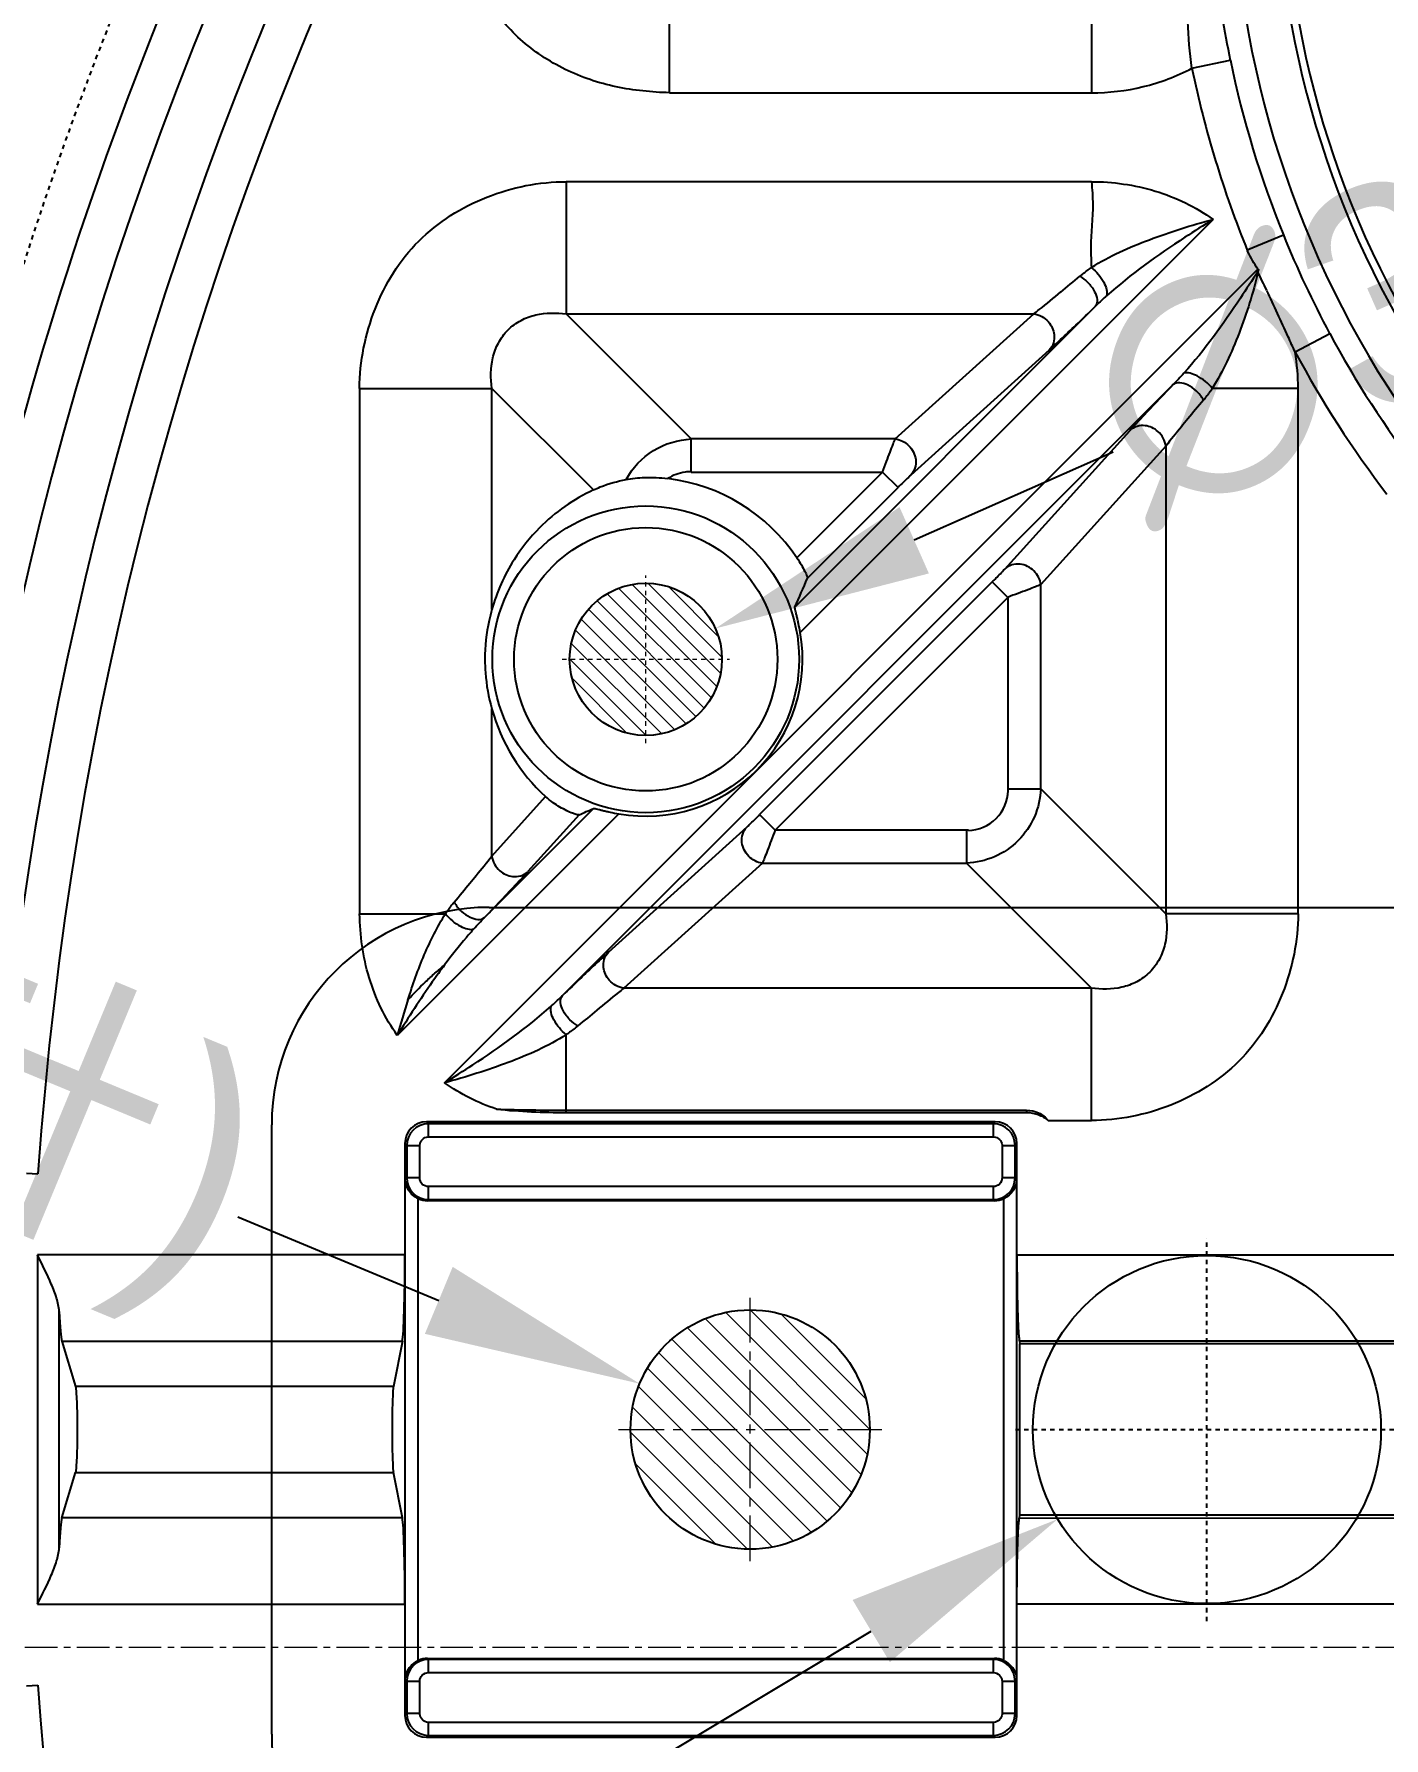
# Model space of a CAD drawing. Header units: millimetres. Extents: x 2748 to 3320, y 1427 to 1884.
# Drawn here: x 2905.52 to 2936.55, y 1665.74 to 1704.89 of the extents above; entities that cross this region are included whole.
import ezdxf

# ---------------------------------------------------------------- set-up
doc = ezdxf.new("R2010")
doc.units = ezdxf.units.MM
doc.linetypes.add('CENTER', pattern=[0.6, 0.375, -0.075, 0.075, -0.075])
doc.linetypes.add('HIDDEN', pattern=[0.2, 0.1, -0.1])
doc.layers.add('21', color=7, linetype='Continuous')
doc.layers.add('center', color=1, linetype='CENTER', lineweight=9)
doc.layers.add('insert', color=85, linetype='Continuous', lineweight=20)
doc.styles.get("Standard").update_dxf_attribs({"font": 'arial.ttf'})
doc.dimstyles.get("Standard").update_dxf_attribs({"dimtxt": 0.18, "dimasz": 0.18, "dimexe": 0.18, "dimexo": 0.0625, "dimgap": 0.09, "dimtad": 0, "dimtih": 1, "dimtoh": 1, "dimzin": 0, "dimdsep": 46, "dimtxsty": 'Standard', "dimcen": 0.09, "dimadec": 0, "dimazin": 0, "dimtfac": 1, "dimtofl": 0, "dimtmove": 0, "dimatfit": 3, "dimfxl": 0, "dimtolj": 1, "dimtzin": 0, "dimarcsym": 0})

# ---------------------------------------------------------------- blocks, each defined once
blk = doc.blocks.new('insert_cir_3.5')
at = {"layer": 'insert'}
h = blk.add_hatch(dxfattribs=at)
h.set_pattern_fill('_ANSI31', color=123, scale=0.0875, angle=90, style=0)
h.set_pattern_definition([(135, (-3527.1127, 221.18007), (-0.196443103, -0.196443103), [])])
h.paths.add_polyline_path([(-1.75, 0, 1), (1.75, 0, 1)])
at = {"layer": 'insert', "color": 1, "linetype": 'CENTER', "ltscale": 0.108846}
for p, q in [((0, -1.925), (0, 1.925)), ((-1.925, 0), (1.925, 0))]:
    blk.add_line(p, q, dxfattribs=at)
at = {"layer": 'insert'}
blk.add_circle((0, 0), 1.75, dxfattribs=at)
blk = doc.blocks.new('*D75')
at = {"color": 4, "lineweight": -2, "transparency": 16777216}
blk.add_line((2910.202, 1677.711), (2914.821, 1675.795), dxfattribs=at)
at = {"color": 4, "transparency": 16777216}
blk.add_solid([(2915.14, 1676.565), (2914.501, 1675.026), (2919.439, 1673.88)], dxfattribs=at)
at = {"layer": 'Defpoints', "color": 0, "transparency": 16777216}
for p in [(2919.439, 1673.88), (2924.52, 1671.773)]:
    blk.add_point(p, dxfattribs=at)
at = {"color": 6, "transparency": 16777216, "insert": (2892.944, 1684.869), "char_height": 5, "attachment_point": 5, "rotation": 337.4732}
blk.add_mtext('\\A1;∅5.50(镶针)', dxfattribs=at)
blk = doc.blocks.new('*D76')
at = {"color": 4, "lineweight": -2, "transparency": 16777216}
blk.add_line((2930.321, 1695.287), (2925.75, 1693.261), dxfattribs=at)
at = {"color": 4, "transparency": 16777216}
blk.add_solid([(2925.413, 1694.023), (2926.088, 1692.499), (2921.179, 1691.235)], dxfattribs=at)
at = {"layer": 'Defpoints', "color": 0, "transparency": 16777216}
for p in [(2921.179, 1691.235), (2917.979, 1689.817)]:
    blk.add_point(p, dxfattribs=at)
at = {"color": 6, "transparency": 16777216, "insert": (2947.402, 1702.858), "char_height": 5, "attachment_point": 5, "rotation": 23.9043}
blk.add_mtext('\\A1;∅3.50(镶针)', dxfattribs=at)
blk = doc.blocks.new('*D114')
at = {"color": 4, "lineweight": -2, "transparency": 16777216}
blk.add_line((2893.038, 1649.165), (2924.762, 1668.196), dxfattribs=at)
at = {"color": 4, "transparency": 16777216}
blk.add_solid([(2924.333, 1668.911), (2925.19, 1667.482), (2929.049, 1670.769)], dxfattribs=at)
at = {"layer": 'Defpoints', "color": 0, "transparency": 16777216}
for p in [(2935.909, 1674.884), (2929.049, 1670.769)]:
    blk.add_point(p, dxfattribs=at)
at = {"color": 6, "transparency": 16777216, "insert": (2877.016, 1639.554), "char_height": 5, "attachment_point": 5, "rotation": 30.9592}
blk.add_mtext('\\A1;∅8.00(通孔)', dxfattribs=at)
blk = doc.blocks.new('insert_cir_5.5')
at = {"layer": 'insert'}
h = blk.add_hatch(dxfattribs=at)
h.set_pattern_fill('_ANSI31', color=123, scale=0.1375, angle=90)
h.set_pattern_definition([(135, (-2921.97936, -1672.8262), (-0.308696304, -0.308696304), [])])
h.paths.add_polyline_path([(-2.75, 0, 1), (2.75, 0, 1)])
at = {"layer": 'insert', "color": 1, "linetype": 'CENTER', "ltscale": 2.794}
for p, q in [((0, -3.025), (0, 3.025)), ((-3.025, 0), (3.025, 0))]:
    blk.add_line(p, q, dxfattribs=at)
at = {"layer": 'insert'}
blk.add_circle((0, 0), 2.75, dxfattribs=at)

msp = doc.modelspace()

# ---------------------------------------------------------------- linework, layer by layer
at = {"color": 6}
for p, q in [((2915.979, 1684.826), (2937.979, 1684.826)), ((2910.979, 1665.826), (2910.979, 1679.826))]:
    msp.add_line(p, q, dxfattribs=at)
at = {"color": 1, "linetype": 'CENTER', "ltscale": 0.248791}
for p, q in [((2932.479, 1668.426), (2932.479, 1677.226)), ((2928.079, 1672.826), (2936.879, 1672.826))]:
    msp.add_line(p, q, dxfattribs=at)
for centre, radius in [((2932.479, 1672.826), 4), ((2921.979, 1672.826), 2.75)]:
    msp.add_circle(centre, radius)
at = {"color": 6}
for centre, start, end in [((2915.979, 1679.826), 90, 180), ((2915.979, 1665.826), 180, 270)]:
    msp.add_arc(centre, 5, start, end, dxfattribs=at)
at = {"layer": '21', "color": 7, "linetype": 'Continuous'}
for p, q in [((2920.128, 1703.545), (2920.128, 1706.586)), ((2929.824, 1706.586), (2929.824, 1703.545)), ((2932.134, 1704.11), (2933.017, 1704.293)), ((2920.128, 1703.545), (2929.824, 1703.545)), ((2917.751, 1701.502), (2917.751, 1698.462)), ((2929.824, 1701.502), (2917.751, 1701.502)), ((2932.624, 1700.636), (2923.131, 1691.143)), ((2933.402, 1699.939), (2934.237, 1700.278)), ((2933.418, 1699.888), (2933.413, 1699.909)), ((2914.951, 1680.795), (2933.646, 1699.489)), ((2929.911, 1698.633), (2923.005, 1691.728)), ((2917.751, 1698.462), (2920.624, 1695.589)), ((2917.751, 1698.462), (2928.497, 1698.462)), ((2925.315, 1695.589), (2928.497, 1698.462)), ((2929.07, 1697.831), (2929.115, 1697.874)), ((2934.507, 1697.588), (2935.301, 1698.014)), ((2928.852, 1697.631), (2925.67, 1694.758)), ((2913, 1696.751), (2913, 1684.679)), ((2913, 1696.751), (2916.041, 1696.751)), ((2916.041, 1691.669), (2916.041, 1696.751)), ((2918.375, 1694.418), (2916.041, 1696.751)), ((2917.664, 1682.797), (2931.706, 1696.838)), ((2934.575, 1696.751), (2932.602, 1696.751)), ((2934.575, 1684.679), (2934.575, 1696.751)), ((2927.831, 1692.598), (2930.704, 1695.78)), ((2920.624, 1694.828), (2920.624, 1695.589)), ((2925.315, 1695.589), (2920.624, 1695.589)), ((2931.534, 1695.425), (2928.661, 1692.243)), ((2931.534, 1695.425), (2931.534, 1684.679)), ((2920.624, 1694.828), (2925.023, 1694.828)), ((2923.053, 1692.859), (2925.023, 1694.828)), ((2925.023, 1694.828), (2925.378, 1694.473)), ((2923.296, 1692.392), (2925.378, 1694.473)), ((2927.546, 1692.305), (2922.197, 1686.957)), ((2927.546, 1692.305), (2927.901, 1691.95)), ((2928.661, 1687.552), (2928.661, 1692.243)), ((2927.901, 1691.95), (2922.552, 1686.602)), ((2927.901, 1691.95), (2927.901, 1687.507)), ((2916.041, 1686.006), (2916.041, 1689.383)), ((2927.901, 1687.552), (2928.661, 1687.552)), ((2928.661, 1687.552), (2931.534, 1684.679)), ((2916.041, 1686.006), (2917.275, 1687.372)), ((2918.963, 1686.976), (2913.867, 1681.879)), ((2918.378, 1687.1), (2915.87, 1684.592)), ((2918.046, 1686.952), (2916.871, 1685.65)), ((2922.552, 1686.602), (2922.197, 1686.957)), ((2918.723, 1683.799), (2921.905, 1686.672)), ((2926.995, 1686.602), (2922.552, 1686.602)), ((2926.951, 1686.602), (2926.951, 1685.842)), ((2922.26, 1685.842), (2919.078, 1682.969)), ((2922.26, 1685.842), (2926.951, 1685.842)), ((2929.824, 1682.969), (2926.951, 1685.842)), ((2913, 1684.679), (2914.973, 1684.679)), ((2934.575, 1684.679), (2931.534, 1684.679)), ((2918.505, 1683.599), (2918.46, 1683.557)), ((2929.824, 1682.969), (2919.078, 1682.969)), ((2929.824, 1679.928), (2929.824, 1682.969)), ((2917.751, 1680.112), (2917.751, 1681.901)), ((2917.751, 1680.165), (2928.335, 1680.165)), ((2917.751, 1680.112), (2928.336, 1680.112)), ((2928.335, 1680.165), (2928.335, 1680.112)), ((2914.584, 1679.854), (2914.541, 1679.896)), ((2927.612, 1679.896), (2914.541, 1679.896)), ((2914.584, 1679.554), (2914.584, 1679.854)), ((2927.569, 1679.854), (2914.584, 1679.854)), ((2927.612, 1679.896), (2927.569, 1679.854)), ((2927.569, 1679.854), (2927.569, 1679.554)), ((2928.83, 1679.928), (2929.824, 1679.928)), ((2914.042, 1679.397), (2914.042, 1666.256)), ((2914.042, 1679.397), (2914.084, 1679.354)), ((2914.084, 1679.354), (2914.084, 1678.61)), ((2914.084, 1679.354), (2914.384, 1679.354)), ((2914.384, 1678.61), (2914.384, 1679.369)), ((2914.569, 1679.554), (2927.584, 1679.554)), ((2927.769, 1679.369), (2927.769, 1678.61)), ((2927.769, 1679.354), (2928.069, 1679.354)), ((2928.069, 1679.354), (2928.112, 1679.397)), ((2928.069, 1678.61), (2928.069, 1679.354)), ((2928.112, 1666.256), (2928.112, 1679.397)), ((2905.344, 1678.715), (2905.606, 1678.702)), ((2914.084, 1678.61), (2914.049, 1678.574)), ((2914.384, 1678.61), (2914.084, 1678.61)), ((2928.069, 1678.61), (2927.769, 1678.61)), ((2928.104, 1678.574), (2928.069, 1678.61)), ((2914.349, 1667.521), (2914.349, 1678.131)), ((2914.584, 1678.11), (2914.584, 1678.41)), ((2927.569, 1678.41), (2914.584, 1678.41)), ((2927.569, 1678.41), (2927.569, 1678.11)), ((2927.804, 1678.131), (2927.804, 1667.521)), ((2914.559, 1678.085), (2914.584, 1678.11)), ((2927.594, 1678.085), (2914.559, 1678.085)), ((2914.584, 1678.11), (2927.569, 1678.11)), ((2927.569, 1678.11), (2927.594, 1678.085)), ((2905.595, 1676.838), (2905.595, 1668.815)), ((2914.042, 1676.838), (2905.595, 1676.838)), ((2946.151, 1676.835), (2928.112, 1676.833)), ((2906.095, 1670.111), (2906.095, 1675.541)), ((2906.157, 1674.858), (2906.467, 1673.816)), ((2906.157, 1674.858), (2913.984, 1674.858)), ((2913.984, 1674.858), (2913.777, 1673.816)), ((2978.392, 1674.863), (2928.17, 1674.858)), ((2928.17, 1674.858), (2928.182, 1674.797)), ((2928.182, 1670.856), (2928.182, 1674.797)), ((2978.211, 1674.797), (2928.182, 1674.797)), ((2913.777, 1673.816), (2906.467, 1673.816)), ((2906.157, 1670.794), (2906.467, 1671.836)), ((2906.467, 1671.836), (2913.777, 1671.836)), ((2913.984, 1670.794), (2913.777, 1671.836)), ((2913.984, 1670.794), (2906.157, 1670.794)), ((2928.17, 1670.794), (2928.182, 1670.856)), ((2928.17, 1670.794), (2978.392, 1670.789)), ((2978.211, 1670.856), (2928.182, 1670.856)), ((2905.595, 1668.815), (2914.042, 1668.815)), ((2928.112, 1668.819), (2946.151, 1668.817)), ((2914.584, 1667.542), (2914.559, 1667.567)), ((2914.559, 1667.567), (2927.594, 1667.567)), ((2927.594, 1667.567), (2927.569, 1667.542)), ((2914.584, 1667.243), (2914.584, 1667.542)), ((2927.569, 1667.542), (2914.584, 1667.542)), ((2914.584, 1667.243), (2927.569, 1667.243)), ((2927.569, 1667.542), (2927.569, 1667.243)), ((2905.344, 1666.937), (2905.606, 1666.951)), ((2914.049, 1667.078), (2914.084, 1667.043)), ((2914.084, 1667.043), (2914.084, 1666.298)), ((2914.084, 1667.043), (2914.384, 1667.043)), ((2914.384, 1666.283), (2914.384, 1667.043)), ((2927.769, 1667.043), (2927.769, 1666.283)), ((2927.769, 1667.043), (2928.069, 1667.043)), ((2928.069, 1667.043), (2928.104, 1667.078)), ((2928.069, 1666.298), (2928.069, 1667.043)), ((2914.084, 1666.298), (2914.042, 1666.256)), ((2914.384, 1666.298), (2914.084, 1666.298)), ((2927.584, 1666.098), (2914.569, 1666.098)), ((2914.584, 1665.799), (2914.584, 1666.098)), ((2927.569, 1666.098), (2927.569, 1665.799)), ((2928.069, 1666.298), (2927.769, 1666.298)), ((2928.112, 1666.256), (2928.069, 1666.298)), ((2914.541, 1665.756), (2914.584, 1665.799)), ((2914.541, 1665.756), (2927.612, 1665.756)), ((2914.584, 1665.799), (2927.569, 1665.799)), ((2927.569, 1665.799), (2927.612, 1665.756))]:
    msp.add_line(p, q, dxfattribs=at)
for radius in [3.525, 3.026, 1.75]:
    msp.add_circle((2919.579, 1690.526), radius, dxfattribs=at)
for centre, radius, start, end in [((2982.882, 1672.826), 102.057, 14.96291, 151.82661), ((2982.882, 1672.826), 101.558, 14.96291, 151.63947), ((2982.882, 1672.826), 100.92, 15.05965, 151.44394), ((2982.882, 1672.826), 100.421, 15.05965, 151.60566), ((2988.912, 1672.826), 85.811, 91.12889, 269.34896), ((2988.912, 1672.826), 84.503, 92.75328, 175.97781), ((2988.912, 1672.826), 83.513, 92.75328, 175.96569), ((2955.747, 1709.006), 22.684, 90, 295), ((2955.747, 1709.006), 21.679, 90, 295), ((2955.747, 1709.006), 21.5, 90, 295), ((2988.912, 1672.826), 86.816, 156.29691, 176.00504), ((2955.747, 1709.006), 24.115, 191.7153, 202.163), ((2955.747, 1709.006), 23.213, 191.7191, 202.0864), ((2955.61, 1708.942), 23.063, 202.0662, 208.2845), ((2874.74, 1764.81), 85.397, 309.55369, 309.93298), ((2867.871, 1762.728), 89.203, 313.67275, 314.06651), ((2897.045, 1732.124), 46.921, 313.1171, 313.7117), ((2955.747, 1709.006), 23.213, 208.2645, 217.509), ((2929.449, 1696.754), 5.126, 359.9636, 9.3541), ((2955.747, 1709.006), 24.115, 208.2625, 217.5101), ((3001.498, 1629.321), 97.106, 135.94917, 136.31669), ((2967.653, 1661.655), 50.299, 136.325, 136.9385), ((3003.837, 1636.715), 93.142, 140.08205, 140.42972), ((2919.579, 1690.526), 4.184, 33.8841, 83.0575), ((2904.305, 1700.313), 20.577, 335.3385, 337.3569), ((2919.579, 1690.526), 3.605, 260.1593, 9.8533), ((2920.182, 1690.54), 4.3, 195.6132, 227.4537), ((2910.103, 1705.118), 19.827, 293.6165, 294.6666), ((2843.738, 1744.716), 93.142, 320.08205, 320.42972), ((2879.922, 1719.776), 50.299, 316.325, 316.9385), ((2846.077, 1752.109), 97.106, 315.94917, 316.31669), ((2979.704, 1618.702), 89.203, 133.67275, 134.06651), ((2950.53, 1649.307), 46.921, 133.1171, 133.7117), ((2937.916, 1675.172), 24.967, 162.4526, 164.418), ((2972.835, 1616.62), 85.397, 129.55369, 129.93298), ((2917.754, 1697.183), 17.071, 264.6086, 269.992), ((2914.584, 1679.354), 0.5, 90.0282, 179.9718), ((2927.569, 1679.354), 0.5, 0.0282, 89.9718), ((2914.584, 1678.61), 0.5, 180.0282, 269.9718), ((2927.569, 1678.61), 0.5, 270.0282, 359.9718), ((2914.584, 1667.042), 0.5, 90.0282, 179.9718), ((2927.569, 1667.042), 0.5, 0.0282, 89.9718), ((2988.912, 1672.826), 86.816, 183.99496, 204.30865), ((2988.912, 1672.826), 84.503, 184.02219, 219.32603), ((2988.912, 1672.826), 83.513, 184.03431, 218.97499), ((2914.584, 1666.299), 0.5, 180.0282, 269.9718), ((2927.569, 1666.299), 0.5, 270.0282, 359.9718)]:
    msp.add_arc(centre, radius, start, end, dxfattribs=at)
at = {"layer": '21', "color": 8, "linetype": 'HIDDEN'}
for start, end in [(218.45894, 155.70987), (156.30974, 163.36843), (184.00023, 204.28941)]:
    msp.add_arc((2988.912, 1672.826), 87.821, start, end, dxfattribs=at)
at = {"layer": '21', "color": 7, "linetype": 'Continuous'}
for centre, major_axis, ratio, start_param, end_param in [((2914.542, 1679.396), (-0.354, 0.354), 0.998783, -0.784789, 0.784789), ((2927.611, 1679.396), (0.354, 0.354), 0.998783, -0.784789, 0.784789), ((2914.559, 1678.585), (-0.354, -0.354), 0.998783, 0.351526, 0.784789), ((2927.594, 1678.585), (0.354, -0.354), 0.998783, -0.784789, -0.351526), ((2913.971, 1676.838), (0, 2.01), 0.034921, -2.96706, -1.570796), ((2906.175, 1676.838), (0, 2.01), 0.052408, -4.01149, -3.316126), ((2906.175, 1668.815), (0, 2.01), 0.052408, 0.174533, 0.869897), ((2913.971, 1668.815), (0, 2.01), 0.034921, -1.570796, -0.174533), ((2914.559, 1667.067), (-0.354, 0.354), 0.998783, -0.784789, -0.351526), ((2927.594, 1667.067), (0.354, 0.354), 0.998783, 0.351526, 0.784789), ((2914.542, 1666.256), (-0.354, -0.354), 0.998783, -0.784789, 0.784789), ((2927.611, 1666.256), (0.354, -0.354), 0.998783, -0.784789, 0.784789)]:
    msp.add_ellipse(centre, major_axis=major_axis, ratio=ratio, start_param=start_param, end_param=end_param, dxfattribs=at)
for points, knots in [([(2920.128, 1703.545), (2919.715, 1703.557), (2918.888, 1703.635), (2917.703, 1704.034), (2916.832, 1704.613), (2916.255, 1705.208), (2915.779, 1705.886), (2915.374, 1706.851), (2915.226, 1708.095), (2915.418, 1709.331), (2915.726, 1710.102), (2915.905, 1710.474)], [0, 0, 0, 0, 0.125039, 0.249932, 0.374977, 0.437549, 0.50013, 0.625154, 0.750018, 0.874999, 1, 1, 1, 1]), ([(2932.134, 1704.11), (2932.085, 1704.465), (2932.025, 1705.165), (2932.048, 1706.036), (2932.108, 1706.716), (2932.184, 1707.409), (2932.211, 1707.939), (2932.204, 1708.297)], [0, 0, 0, 0, 0.25646, 0.501036, 0.621599, 0.744503, 1, 1, 1, 1]), ([(2932.438, 1708.323), (2932.45, 1707.98), (2932.503, 1707.319), (2932.697, 1705.974), (2932.875, 1704.974), (2933.017, 1704.291)], [0, 0, 0, 0, 0.252851, 0.486905, 1, 1, 1, 1]), ([(2929.824, 1703.545), (2930.223, 1703.545), (2931.025, 1703.637), (2931.782, 1703.922), (2932.134, 1704.11)], [0, 0, 0, 0, 0.500075, 1, 1, 1, 1]), ([(2913, 1696.751), (2913, 1697.371), (2913.195, 1698.31), (2913.75, 1699.426), (2914.336, 1700.165), (2915.077, 1700.747), (2916.189, 1701.313), (2917.131, 1701.502), (2917.751, 1701.502)], [0, 0, 0, 0, 0.249205, 0.37458, 0.499711, 0.62513, 0.750417, 1, 1, 1, 1]), ([(2929.824, 1701.502), (2929.842, 1701.327), (2929.867, 1700.979), (2929.837, 1700.549), (2929.813, 1700.216), (2929.809, 1699.906), (2929.817, 1699.678), (2929.824, 1699.53)], [0, 0, 0, 0, 0.267784, 0.528263, 0.653643, 0.774645, 1, 1, 1, 1]), ([(2929.824, 1701.502), (2930.318, 1701.502), (2931.313, 1701.36), (2932.22, 1700.921), (2932.624, 1700.636)], [0, 0, 0, 0, 0.50014, 1, 1, 1, 1]), ([(2929.824, 1699.53), (2930.239, 1699.794), (2930.929, 1700.099), (2931.881, 1700.423), (2932.373, 1700.571), (2932.624, 1700.636)], [0, 0, 0, 0, 0.489392, 0.742831, 1, 1, 1, 1]), ([(2932.624, 1700.636), (2932.405, 1700.5), (2931.554, 1699.964), (2930.729, 1699.375), (2930.17, 1698.875)], [0, 0, 0, 0, 0.255125, 1, 1, 1, 1]), ([(2933.646, 1699.489), (2933.608, 1699.556), (2933.528, 1699.687), (2933.457, 1699.822), (2933.418, 1699.888)], [0, 0, 0, 0, 0.499975, 1, 1, 1, 1]), ([(2929.556, 1699.328), (2929.577, 1699.346), (2929.664, 1699.416), (2929.754, 1699.482), (2929.824, 1699.53)], [0, 0, 0, 0, 0.244197, 1, 1, 1, 1]), ([(2929.556, 1699.328), (2929.623, 1699.29), (2929.72, 1699.215), (2929.829, 1699.087), (2929.936, 1698.924), (2929.988, 1698.717), (2929.911, 1698.633)], [0, 0, 0, 0, 0.275391, 0.435568, 0.59372, 1, 1, 1, 1]), ([(2929.824, 1699.53), (2929.94, 1699.439), (2930.077, 1699.272), (2930.177, 1699.037), (2930.188, 1698.921), (2930.17, 1698.875)], [0, 0, 0, 0, 0.574099, 0.809516, 1, 1, 1, 1]), ([(2933.65, 1699.434), (2933.517, 1699.231), (2932.99, 1698.424), (2932.429, 1697.634), (2931.947, 1697.098)], [0, 0, 0, 0, 0.252556, 1, 1, 1, 1]), ([(2933.65, 1699.434), (2933.602, 1699.192), (2933.47, 1698.716), (2933.227, 1698.027), (2932.952, 1697.365), (2932.725, 1696.949), (2932.602, 1696.751)], [0, 0, 0, 0, 0.256955, 0.510427, 0.758117, 1, 1, 1, 1]), ([(2933.646, 1699.489), (2933.652, 1699.489), (2933.668, 1699.487), (2933.661, 1699.466), (2933.656, 1699.451), (2933.653, 1699.44), (2933.65, 1699.434)], [0, 0, 0, 0, 0.254626, 0.49692, 0.75848, 1, 1, 1, 1]), ([(2928.497, 1698.462), (2928.54, 1698.495), (2928.75, 1698.662), (2928.957, 1698.831), (2929.121, 1698.967)], [0, 0, 0, 0, 0.20469, 1, 1, 1, 1]), ([(2930.17, 1698.875), (2930.104, 1698.816), (2930.017, 1698.736), (2929.932, 1698.654), (2929.911, 1698.633)], [0, 0, 0, 0, 0.754182, 1, 1, 1, 1]), ([(2934.507, 1697.588), (2934.454, 1697.705), (2934.239, 1698.179), (2934.022, 1698.652), (2933.854, 1699.005)], [0, 0, 0, 0, 0.247733, 1, 1, 1, 1]), ([(2916.041, 1696.751), (2916.008, 1696.982), (2916.009, 1697.349), (2916.175, 1697.804), (2916.398, 1698.107), (2916.7, 1698.329), (2917.155, 1698.494), (2917.521, 1698.495), (2917.751, 1698.462)], [0, 0, 0, 0, 0.243663, 0.370981, 0.500265, 0.629965, 0.756742, 1, 1, 1, 1]), ([(2928.497, 1698.462), (2928.624, 1698.447), (2928.851, 1698.321), (2928.954, 1698.093), (2928.967, 1697.987)], [0, 0, 0, 0, 0.542616, 1, 1, 1, 1]), ([(2928.967, 1697.987), (2928.974, 1697.924), (2928.964, 1697.793), (2928.898, 1697.678), (2928.852, 1697.631)], [0, 0, 0, 0, 0.490873, 1, 1, 1, 1]), ([(2928.852, 1697.631), (2928.869, 1697.646), (2928.942, 1697.712), (2929.014, 1697.779), (2929.07, 1697.831)], [0, 0, 0, 0, 0.224513, 1, 1, 1, 1]), ([(2932.4, 1696.483), (2932.356, 1696.563), (2932.241, 1696.697), (2932.028, 1696.857), (2931.786, 1696.913), (2931.706, 1696.838)], [0, 0, 0, 0, 0.326171, 0.608671, 1, 1, 1, 1]), ([(2932.602, 1696.751), (2932.509, 1696.87), (2932.34, 1697.008), (2932.105, 1697.105), (2931.992, 1697.115), (2931.947, 1697.098)], [0, 0, 0, 0, 0.588997, 0.813184, 1, 1, 1, 1]), ([(2932.602, 1696.751), (2932.586, 1696.728), (2932.522, 1696.636), (2932.454, 1696.547), (2932.401, 1696.483)], [0, 0, 0, 0, 0.255255, 1, 1, 1, 1]), ([(2930.904, 1695.998), (2930.886, 1695.978), (2930.818, 1695.906), (2930.752, 1695.833), (2930.704, 1695.78)], [0, 0, 0, 0, 0.274464, 1, 1, 1, 1]), ([(2931.059, 1695.894), (2930.997, 1695.901), (2930.866, 1695.892), (2930.75, 1695.825), (2930.704, 1695.78)], [0, 0, 0, 0, 0.490874, 1, 1, 1, 1]), ([(2931.534, 1695.425), (2931.519, 1695.551), (2931.394, 1695.779), (2931.166, 1695.882), (2931.059, 1695.894)], [0, 0, 0, 0, 0.542616, 1, 1, 1, 1]), ([(2932.039, 1696.049), (2931.99, 1695.989), (2931.82, 1695.782), (2931.651, 1695.574), (2931.534, 1695.425)], [0, 0, 0, 0, 0.290562, 1, 1, 1, 1]), ([(2919.13, 1694.661), (2919.275, 1694.928), (2919.713, 1695.392), (2920.322, 1695.576), (2920.624, 1695.589)], [0, 0, 0, 0, 0.500815, 1, 1, 1, 1]), ([(2925.023, 1694.828), (2925.054, 1694.908), (2925.111, 1695.062), (2925.191, 1695.276), (2925.258, 1695.449), (2925.297, 1695.55), (2925.315, 1695.589)], [0, 0, 0, 0, 0.314591, 0.604046, 0.840779, 1, 1, 1, 1]), ([(2925.315, 1695.589), (2925.431, 1695.575), (2925.659, 1695.459), (2925.771, 1695.231), (2925.785, 1695.114)], [0, 0, 0, 0, 0.498224, 1, 1, 1, 1]), ([(2925.785, 1695.114), (2925.792, 1695.049), (2925.782, 1694.917), (2925.714, 1694.803), (2925.67, 1694.758)], [0, 0, 0, 0, 0.51024, 1, 1, 1, 1]), ([(2918.375, 1694.418), (2918.427, 1694.442), (2918.67, 1694.547), (2918.927, 1694.62), (2919.13, 1694.661)], [0, 0, 0, 0, 0.216243, 1, 1, 1, 1]), ([(2919.12, 1694.659), (2919.262, 1694.685), (2919.584, 1694.714), (2919.908, 1694.701), (2920.085, 1694.68)], [0, 0, 0, 0, 0.446768, 1, 1, 1, 1]), ([(2920.624, 1694.837), (2920.577, 1694.837), (2920.388, 1694.824), (2920.203, 1694.757), (2920.085, 1694.68)], [0, 0, 0, 0, 0.253285, 1, 1, 1, 1]), ([(2925.67, 1694.758), (2925.652, 1694.742), (2925.553, 1694.648), (2925.456, 1694.552), (2925.378, 1694.473)], [0, 0, 0, 0, 0.183783, 1, 1, 1, 1]), ([(2918.375, 1694.418), (2917.919, 1694.204), (2917.232, 1693.722), (2916.456, 1692.752), (2916.153, 1692.072), (2916.041, 1691.669)], [0, 0, 0, 0, 0.407856, 0.661704, 1, 1, 1, 1]), ([(2923.053, 1692.859), (2923.089, 1692.805), (2923.153, 1692.703), (2923.221, 1692.578), (2923.261, 1692.492), (2923.282, 1692.445), (2923.291, 1692.414), (2923.298, 1692.396), (2923.296, 1692.392)], [0, 0, 0, 0, 0.365555, 0.682808, 0.808488, 0.905764, 0.970601, 1, 1, 1, 1]), ([(2928.186, 1692.712), (2928.121, 1692.72), (2927.99, 1692.709), (2927.876, 1692.642), (2927.831, 1692.598)], [0, 0, 0, 0, 0.510286, 1, 1, 1, 1]), ([(2928.661, 1692.243), (2928.647, 1692.359), (2928.531, 1692.586), (2928.303, 1692.699), (2928.186, 1692.712)], [0, 0, 0, 0, 0.498208, 1, 1, 1, 1]), ([(2927.546, 1692.305), (2927.574, 1692.333), (2927.669, 1692.43), (2927.766, 1692.526), (2927.831, 1692.598)], [0, 0, 0, 0, 0.290563, 1, 1, 1, 1]), ([(2928.661, 1692.243), (2928.622, 1692.224), (2928.521, 1692.186), (2928.348, 1692.118), (2928.134, 1692.039), (2927.98, 1691.982), (2927.901, 1691.95)], [0, 0, 0, 0, 0.159278, 0.39582, 0.685284, 1, 1, 1, 1]), ([(2916.041, 1691.669), (2916.018, 1691.586), (2915.924, 1691.212), (2915.881, 1690.825), (2915.881, 1690.526)], [0, 0, 0, 0, 0.225631, 1, 1, 1, 1]), ([(2923.131, 1691.143), (2923.119, 1691.212), (2923.099, 1691.313), (2923.07, 1691.442), (2923.049, 1691.529), (2923.031, 1691.603), (2923.015, 1691.662), (2923.009, 1691.7), (2923.003, 1691.722), (2923.005, 1691.728)], [0, 0, 0, 0, 0.349946, 0.514981, 0.665855, 0.796034, 0.898797, 0.968263, 1, 1, 1, 1]), ([(2915.881, 1690.526), (2915.881, 1690.423), (2915.895, 1690.038), (2915.965, 1689.655), (2916.041, 1689.383)], [0, 0, 0, 0, 0.267256, 1, 1, 1, 1]), ([(2928.661, 1687.552), (2928.652, 1687.332), (2928.55, 1686.892), (2928.171, 1686.332), (2927.611, 1685.952), (2927.17, 1685.851), (2926.951, 1685.842)], [0, 0, 0, 0, 0.249494, 0.500013, 0.750522, 1, 1, 1, 1]), ([(2918.046, 1686.952), (2918.039, 1686.949), (2918.014, 1686.952), (2917.964, 1686.963), (2917.876, 1686.994), (2917.697, 1687.074), (2917.486, 1687.199), (2917.331, 1687.321), (2917.275, 1687.372)], [0, 0, 0, 0, 0.025839, 0.080796, 0.177223, 0.336355, 0.744531, 1, 1, 1, 1]), ([(2926.995, 1686.594), (2927.227, 1686.605), (2927.706, 1686.796), (2927.898, 1687.276), (2927.908, 1687.507)], [0, 0, 0, 0, 0.500015, 1, 1, 1, 1]), ([(2918.378, 1687.1), (2918.384, 1687.103), (2918.405, 1687.097), (2918.444, 1687.091), (2918.503, 1687.075), (2918.577, 1687.057), (2918.663, 1687.036), (2918.793, 1687.006), (2918.894, 1686.986), (2918.962, 1686.974)], [0, 0, 0, 0, 0.031736, 0.101198, 0.203961, 0.334141, 0.485017, 0.650053, 1, 1, 1, 1]), ([(2921.905, 1686.672), (2921.923, 1686.689), (2922.022, 1686.783), (2922.119, 1686.878), (2922.197, 1686.957)], [0, 0, 0, 0, 0.183783, 1, 1, 1, 1]), ([(2921.79, 1686.317), (2921.783, 1686.381), (2921.793, 1686.513), (2921.861, 1686.627), (2921.905, 1686.672)], [0, 0, 0, 0, 0.51024, 1, 1, 1, 1]), ([(2922.552, 1686.602), (2922.521, 1686.522), (2922.464, 1686.369), (2922.384, 1686.155), (2922.317, 1685.981), (2922.278, 1685.881), (2922.26, 1685.842)], [0, 0, 0, 0, 0.314591, 0.604046, 0.840779, 1, 1, 1, 1]), ([(2915.536, 1685.382), (2915.585, 1685.442), (2915.755, 1685.648), (2915.924, 1685.856), (2916.041, 1686.006)], [0, 0, 0, 0, 0.290562, 1, 1, 1, 1]), ([(2916.041, 1686.006), (2916.056, 1685.879), (2916.182, 1685.652), (2916.409, 1685.548), (2916.516, 1685.536)], [0, 0, 0, 0, 0.542616, 1, 1, 1, 1]), ([(2922.26, 1685.842), (2922.143, 1685.855), (2921.916, 1685.971), (2921.804, 1686.199), (2921.79, 1686.317)], [0, 0, 0, 0, 0.498224, 1, 1, 1, 1]), ([(2916.516, 1685.536), (2916.578, 1685.529), (2916.709, 1685.539), (2916.825, 1685.605), (2916.871, 1685.65)], [0, 0, 0, 0, 0.490874, 1, 1, 1, 1]), ([(2916.671, 1685.433), (2916.689, 1685.452), (2916.757, 1685.525), (2916.823, 1685.597), (2916.871, 1685.65)], [0, 0, 0, 0, 0.274464, 1, 1, 1, 1]), ([(2914.973, 1684.679), (2914.989, 1684.702), (2915.054, 1684.794), (2915.121, 1684.883), (2915.175, 1684.947)], [0, 0, 0, 0, 0.255257, 1, 1, 1, 1]), ([(2915.175, 1684.947), (2915.219, 1684.868), (2915.334, 1684.733), (2915.548, 1684.573), (2915.789, 1684.518), (2915.87, 1684.592)], [0, 0, 0, 0, 0.326171, 0.608671, 1, 1, 1, 1]), ([(2913.867, 1681.879), (2913.584, 1682.284), (2913.144, 1683.191), (2913.009, 1684.185), (2913, 1684.679)], [0, 0, 0, 0, 0.499849, 1, 1, 1, 1]), ([(2914.111, 1682.7), (2914.222, 1683.049), (2914.46, 1683.731), (2914.788, 1684.377), (2914.973, 1684.679)], [0, 0, 0, 0, 0.508636, 1, 1, 1, 1]), ([(2914.973, 1684.679), (2915.066, 1684.56), (2915.235, 1684.422), (2915.47, 1684.325), (2915.583, 1684.315), (2915.628, 1684.333)], [0, 0, 0, 0, 0.588999, 0.813183, 1, 1, 1, 1]), ([(2934.575, 1684.679), (2934.575, 1684.06), (2934.38, 1683.12), (2933.825, 1682.005), (2933.239, 1681.265), (2932.498, 1680.683), (2931.386, 1680.117), (2930.444, 1679.928), (2929.824, 1679.928)], [0, 0, 0, 0, 0.249205, 0.37458, 0.499711, 0.62513, 0.750417, 1, 1, 1, 1]), ([(2931.534, 1684.679), (2931.567, 1684.448), (2931.566, 1684.081), (2931.401, 1683.626), (2931.177, 1683.324), (2930.875, 1683.101), (2930.42, 1682.937), (2930.054, 1682.935), (2929.824, 1682.969)], [0, 0, 0, 0, 0.243663, 0.370981, 0.500265, 0.629965, 0.756742, 1, 1, 1, 1]), ([(2915.628, 1684.332), (2915.569, 1684.267), (2915.336, 1683.998), (2915.115, 1683.719), (2914.955, 1683.504)], [0, 0, 0, 0, 0.246652, 1, 1, 1, 1]), ([(2918.723, 1683.799), (2918.706, 1683.784), (2918.633, 1683.718), (2918.561, 1683.651), (2918.505, 1683.599)], [0, 0, 0, 0, 0.224513, 1, 1, 1, 1]), ([(2918.608, 1683.444), (2918.601, 1683.506), (2918.611, 1683.637), (2918.677, 1683.752), (2918.723, 1683.799)], [0, 0, 0, 0, 0.490873, 1, 1, 1, 1]), ([(2914.955, 1683.504), (2914.859, 1683.375), (2914.477, 1682.846), (2914.125, 1682.296), (2913.867, 1681.879)], [0, 0, 0, 0, 0.247102, 1, 1, 1, 1]), ([(2914.111, 1682.7), (2914.24, 1682.844), (2914.444, 1683.051), (2914.731, 1683.315), (2914.881, 1683.44), (2914.955, 1683.504)], [0, 0, 0, 0, 0.497261, 0.748238, 1, 1, 1, 1]), ([(2919.078, 1682.969), (2918.951, 1682.983), (2918.724, 1683.109), (2918.62, 1683.337), (2918.608, 1683.444)], [0, 0, 0, 0, 0.542616, 1, 1, 1, 1]), ([(2919.078, 1682.969), (2919.035, 1682.935), (2918.825, 1682.769), (2918.618, 1682.599), (2918.454, 1682.464)], [0, 0, 0, 0, 0.20469, 1, 1, 1, 1]), ([(2914.951, 1680.795), (2915.17, 1680.93), (2916.021, 1681.467), (2916.846, 1682.055), (2917.405, 1682.555)], [0, 0, 0, 0, 0.255126, 1, 1, 1, 1]), ([(2917.751, 1681.901), (2917.635, 1681.991), (2917.498, 1682.159), (2917.398, 1682.393), (2917.387, 1682.51), (2917.405, 1682.555)], [0, 0, 0, 0, 0.574106, 0.80952, 1, 1, 1, 1]), ([(2917.405, 1682.555), (2917.471, 1682.615), (2917.558, 1682.695), (2917.643, 1682.777), (2917.664, 1682.797)], [0, 0, 0, 0, 0.75418, 1, 1, 1, 1]), ([(2918.019, 1682.102), (2917.952, 1682.14), (2917.855, 1682.215), (2917.746, 1682.343), (2917.639, 1682.506), (2917.587, 1682.714), (2917.664, 1682.797)], [0, 0, 0, 0, 0.275391, 0.435568, 0.59372, 1, 1, 1, 1]), ([(2918.019, 1682.102), (2917.998, 1682.085), (2917.911, 1682.014), (2917.821, 1681.949), (2917.751, 1681.901)], [0, 0, 0, 0, 0.2442, 1, 1, 1, 1]), ([(2917.751, 1681.901), (2917.336, 1681.636), (2916.646, 1681.331), (2915.694, 1681.007), (2915.202, 1680.86), (2914.951, 1680.795)], [0, 0, 0, 0, 0.489389, 0.74283, 1, 1, 1, 1]), ([(2916.15, 1680.188), (2916.417, 1680.18), (2916.951, 1680.171), (2917.484, 1680.163), (2917.751, 1680.165)], [0, 0, 0, 0, 0.499996, 1, 1, 1, 1]), ([(2928.335, 1680.165), (2928.429, 1680.164), (2928.621, 1680.126), (2928.772, 1680.001), (2928.83, 1679.928)], [0, 0, 0, 0, 0.500272, 1, 1, 1, 1]), ([(2928.336, 1680.112), (2928.425, 1680.112), (2928.561, 1680.086), (2928.724, 1680.012), (2928.8, 1679.961), (2928.83, 1679.928)], [0, 0, 0, 0, 0.49805, 0.750064, 1, 1, 1, 1]), ([(2914.384, 1679.369), (2914.389, 1679.415), (2914.429, 1679.509), (2914.523, 1679.549), (2914.569, 1679.554)], [0, 0, 0, 0, 0.5, 1, 1, 1, 1]), ([(2927.584, 1679.554), (2927.63, 1679.549), (2927.724, 1679.509), (2927.764, 1679.415), (2927.769, 1679.369)], [0, 0, 0, 0, 0.5, 1, 1, 1, 1]), ([(2914.349, 1678.131), (2914.258, 1678.173), (2914.108, 1678.302), (2914.051, 1678.489), (2914.049, 1678.574)], [0, 0, 0, 0, 0.537277, 1, 1, 1, 1]), ([(2928.104, 1678.574), (2928.102, 1678.489), (2928.045, 1678.302), (2927.895, 1678.173), (2927.804, 1678.131)], [0, 0, 0, 0, 0.462722, 1, 1, 1, 1]), ([(2906.095, 1675.541), (2906.09, 1675.645), (2906.038, 1675.86), (2905.869, 1676.293), (2905.705, 1676.617), (2905.595, 1676.838)], [0, 0, 0, 0, 0.222097, 0.469787, 1, 1, 1, 1]), ([(2928.112, 1676.838), (2928.112, 1676.608), (2928.114, 1676.178), (2928.125, 1675.597), (2928.139, 1675.197), (2928.155, 1674.968), (2928.164, 1674.888), (2928.17, 1674.858)], [0, 0, 0, 0, 0.347107, 0.65234, 0.878967, 0.953891, 1, 1, 1, 1]), ([(2906.467, 1673.816), (2906.478, 1673.777), (2906.486, 1673.661), (2906.501, 1673.447), (2906.508, 1673.156), (2906.51, 1672.941), (2906.51, 1672.826)], [0, 0, 0, 0, 0.121564, 0.348054, 0.653482, 1, 1, 1, 1]), ([(2913.777, 1673.816), (2913.769, 1673.777), (2913.764, 1673.661), (2913.754, 1673.446), (2913.75, 1673.156), (2913.747, 1672.826), (2913.75, 1672.496), (2913.754, 1672.206), (2913.764, 1671.991), (2913.769, 1671.876), (2913.777, 1671.836)], [0, 0, 0, 0, 0.060512, 0.173892, 0.326463, 0.500026, 0.673586, 0.826146, 0.939506, 1, 1, 1, 1]), ([(2906.51, 1672.826), (2906.51, 1672.712), (2906.508, 1672.496), (2906.501, 1672.206), (2906.486, 1671.991), (2906.478, 1671.875), (2906.467, 1671.836)], [0, 0, 0, 0, 0.346521, 0.651949, 0.878439, 1, 1, 1, 1]), ([(2928.112, 1668.815), (2928.112, 1669.044), (2928.114, 1669.475), (2928.125, 1670.055), (2928.139, 1670.456), (2928.155, 1670.684), (2928.164, 1670.764), (2928.17, 1670.794)], [0, 0, 0, 0, 0.347121, 0.65233, 0.878949, 0.953882, 1, 1, 1, 1]), ([(2905.595, 1668.815), (2905.705, 1669.035), (2905.869, 1669.359), (2906.038, 1669.792), (2906.09, 1670.008), (2906.095, 1670.111)], [0, 0, 0, 0, 0.53022, 0.777915, 1, 1, 1, 1]), ([(2914.049, 1667.078), (2914.051, 1667.164), (2914.108, 1667.35), (2914.258, 1667.479), (2914.349, 1667.521)], [0, 0, 0, 0, 0.462722, 1, 1, 1, 1]), ([(2927.804, 1667.521), (2927.895, 1667.479), (2928.045, 1667.35), (2928.102, 1667.164), (2928.104, 1667.078)], [0, 0, 0, 0, 0.537277, 1, 1, 1, 1]), ([(2914.569, 1666.098), (2914.523, 1666.103), (2914.429, 1666.144), (2914.389, 1666.237), (2914.384, 1666.283)], [0, 0, 0, 0, 0.5, 1, 1, 1, 1]), ([(2927.769, 1666.283), (2927.764, 1666.237), (2927.724, 1666.144), (2927.63, 1666.103), (2927.584, 1666.098)], [0, 0, 0, 0, 0.5, 1, 1, 1, 1])]:
    msp.add_open_spline(points, degree=3, knots=knots, dxfattribs=at)
for points in [[(2933.855, 1699.006), (2933.786, 1699.148), (2933.716, 1699.29), (2933.65, 1699.434)], [(2931.947, 1697.098), (2931.869, 1697.01), (2931.788, 1696.923), (2931.706, 1696.838)], [(2915.628, 1684.333), (2915.706, 1684.421), (2915.787, 1684.508), (2915.87, 1684.592)], [(2916.15, 1680.188), (2915.726, 1680.331), (2915.317, 1680.536), (2914.951, 1680.795)], [(2914.442, 1678.468), (2914.407, 1678.504), (2914.384, 1678.559), (2914.384, 1678.61)], [(2927.769, 1678.61), (2927.769, 1678.559), (2927.746, 1678.504), (2927.711, 1678.468)], [(2914.584, 1678.41), (2914.533, 1678.41), (2914.479, 1678.432), (2914.442, 1678.468)], [(2927.711, 1678.468), (2927.674, 1678.432), (2927.62, 1678.41), (2927.569, 1678.41)], [(2914.384, 1667.043), (2914.384, 1667.094), (2914.407, 1667.148), (2914.442, 1667.184)], [(2914.442, 1667.184), (2914.479, 1667.22), (2914.533, 1667.243), (2914.584, 1667.243)], [(2927.569, 1667.243), (2927.62, 1667.243), (2927.674, 1667.22), (2927.711, 1667.184)], [(2927.711, 1667.184), (2927.746, 1667.148), (2927.769, 1667.094), (2927.769, 1667.043)]]:
    msp.add_open_spline(points, degree=3, dxfattribs=at)
at = {"layer": 'center', "color": 1, "linetype": 'CENTER', "ltscale": 1.990328}
msp.add_line((2822.907, 1667.826), (3142.907, 1667.826), dxfattribs=at)

# ---------------------------------------------------------------- block references
at = {"layer": 'insert'}
for name, p in [('insert_cir_3.5', (2919.579, 1690.526)), ('insert_cir_5.5', (2921.979, 1672.826))]:
    msp.add_blockref(name, p, dxfattribs=at)

# ---------------------------------------------------------------- dimensions: what is measured, and where the dimension line sits
for p1, p2, override, picture, middle in [((2917.979, 1689.817), (2921.179, 1691.235), {"dimtxt": 5, "dimasz": 5, "dimexe": 0, "dimexo": 0, "dimgap": 0, "dimtih": 0, "dimtoh": 0, "dimzin": 0, "dimcen": 0, "dimclrd": 4, "dimclre": 4, "dimclrt": 6, "dimadec": 2, "dimtp": 0, "dimtm": 0, "dimtzin": 0}, '*D76', (2947.402, 1702.858)), ((2924.52, 1671.773), (2919.439, 1673.88), {"dimtxt": 5, "dimasz": 5, "dimexe": 0, "dimexo": 0, "dimgap": 0, "dimtih": 0, "dimtoh": 0, "dimcen": 0, "dimclrd": 4, "dimclre": 4, "dimclrt": 6, "dimadec": 2}, '*D75', (2892.944, 1684.869))]:
    dim = msp.add_diameter_dim_2p(p1=p1, p2=p2, text='<>(镶针)', dimstyle='Standard', override=override)
    dim.commit()
    dim.dimension.update_dxf_attribs({"geometry": picture, "text_midpoint": middle})
dim = msp.add_diameter_dim_2p(p1=(2935.909, 1674.884), p2=(2929.049, 1670.769), text='<>(通孔)', dimstyle='Standard', override={"dimtxt": 5, "dimasz": 5, "dimexe": 0, "dimexo": 0, "dimgap": 0, "dimtih": 0, "dimtoh": 0, "dimzin": 0, "dimcen": 0, "dimclrd": 4, "dimclre": 4, "dimclrt": 6, "dimadec": 2, "dimtp": 0, "dimtm": 0, "dimtzin": 0})
dim.commit()
dim.dimension.update_dxf_attribs({"geometry": '*D114', "text_midpoint": (2877.016, 1639.554), "dimtype": 163})

doc.saveas('drawing.dxf')
